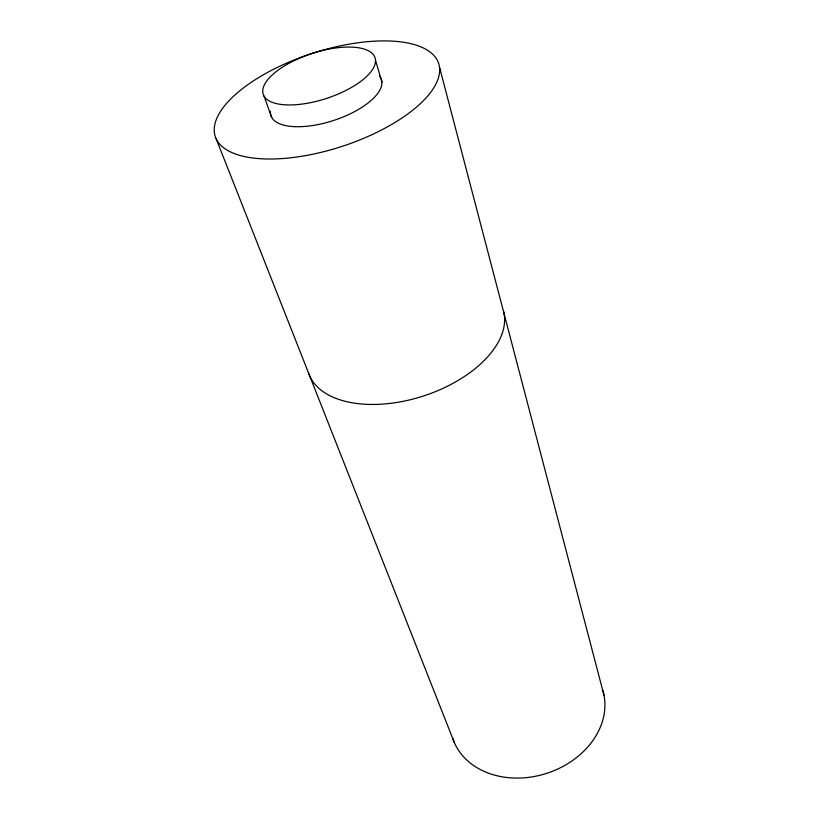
<?xml version="1.0" encoding="UTF-8"?>
<svg xmlns="http://www.w3.org/2000/svg" width="819" height="819" viewBox="0 0 819 819"><rect width="100%" height="100%" fill="white"/><g stroke="black" fill="none" stroke-linecap="round" stroke-linejoin="round"><path stroke-width="1.23" d="M216.165 138.81L454.33 742.557M264.046 96.14L271.734 117.516M375.491 60.237A58.825 23.618 -18.1 0 1 292.066 104.904A58.825 23.618 -18.1 0 1 289.783 62.868A58.825 23.618 -18.1 0 1 375.491 60.237L381.91 82.033M439.455 66.912A117.526 48.833 -18.1 0 1 276.75 158.866A117.526 48.833 -18.1 0 1 264.619 74.079A117.526 48.833 -18.1 0 1 439.455 66.912L603.941 695.034M503.593 311.363A102.303 57.75 -18.1 0 1 421.59 396.591A102.303 57.75 -18.1 0 1 308.415 372.553M379.617 76.167A58.149 24.12 -18.1 0 1 333.067 120.649A58.149 24.12 -18.1 0 1 270.424 111.333M602.712 690.141A78.767 62.623 -18.1 0 1 546.222 773.505A78.767 62.623 -18.1 0 1 452.559 737.827"/></g></svg>
